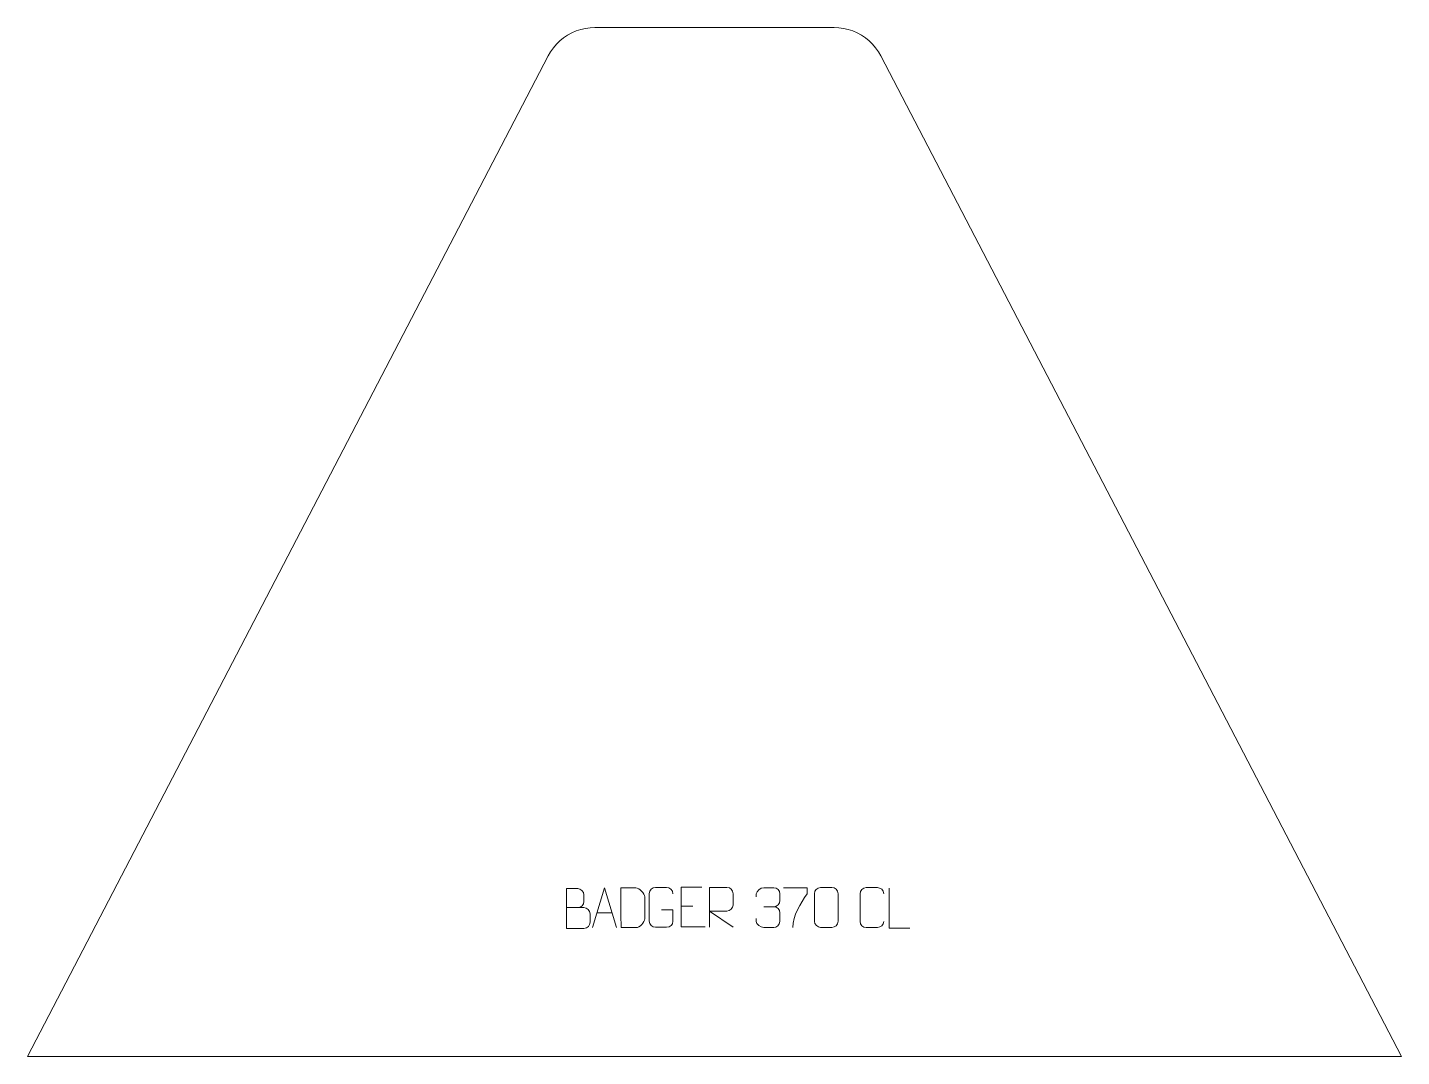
# Model space of a CAD drawing. Header units: millimetres. Extents: x -436 to 425, y 808 to 1453.
import ezdxf

# ---------------------------------------------------------------- set-up
doc = ezdxf.new("R2010")
doc.units = ezdxf.units.MM
doc.header["$MEASUREMENT"] = 0
doc.layers.add('layer 1', color=7, linetype='Continuous')

msp = doc.modelspace()

# ---------------------------------------------------------------- linework, layer by layer
at = {"layer": 'layer 1', "color": 242, "lineweight": 9}
msp.add_open_spline([(-80.7952, 1452.856), (-80.7952, 1452.856), (69.153, 1452.856), (69.153, 1452.856), (69.153, 1452.856), (69.153, 1452.856), (72.1484, 1452.7197), (72.1484, 1452.7197), (72.1484, 1452.7197), (72.1484, 1452.7197), (75.119, 1452.3134), (75.119, 1452.3134), (75.119, 1452.3134), (75.119, 1452.3134), (78.0414, 1451.6361), (78.0414, 1451.6361), (78.0414, 1451.6361), (78.0414, 1451.6361), (80.8899, 1450.6982), (80.8899, 1450.6982), (80.8899, 1450.6982), (80.8899, 1450.6982), (83.6399, 1449.5054), (83.6399, 1449.5054), (83.6399, 1449.5054), (83.6399, 1449.5054), (86.2716, 1448.0676), (86.2716, 1448.0676), (86.2716, 1448.0676), (86.2716, 1448.0676), (88.7618, 1446.3971), (88.7618, 1446.3971), (88.7618, 1446.3971), (88.7618, 1446.3971), (91.0909, 1444.5071), (91.0909, 1444.5071), (91.0909, 1444.5071), (91.0909, 1444.5071), (93.2376, 1442.4127), (93.2376, 1442.4127), (93.2376, 1442.4127), (93.2376, 1442.4127), (95.1856, 1440.1339), (95.1856, 1440.1339), (95.1856, 1440.1339), (95.1856, 1440.1339), (96.9179, 1437.685), (96.9179, 1437.685), (96.9179, 1437.685), (96.9179, 1437.685), (98.4217, 1435.091), (98.4217, 1435.091), (98.4217, 1435.091), (98.4217, 1435.091), (424.7533, 807.8574), (424.7533, 807.8574), (424.7533, 807.8574), (424.7533, 807.8574), (-436.3951, 807.8574), (-436.3951, 807.8574), (-436.3951, 807.8574), (-436.3951, 807.8574), (-110.0635, 1435.091), (-110.0635, 1435.091), (-110.0635, 1435.091), (-110.0635, 1435.091), (-108.5601, 1437.685), (-108.5601, 1437.685), (-108.5601, 1437.685), (-108.5601, 1437.685), (-106.8277, 1440.1339), (-106.8277, 1440.1339), (-106.8277, 1440.1339), (-106.8277, 1440.1339), (-104.8798, 1442.4127), (-104.8798, 1442.4127), (-104.8798, 1442.4127), (-104.8798, 1442.4127), (-102.7327, 1444.5071), (-102.7327, 1444.5071), (-102.7327, 1444.5071), (-102.7327, 1444.5071), (-100.4055, 1446.3971), (-100.4055, 1446.3971), (-100.4055, 1446.3971), (-100.4055, 1446.3971), (-97.9149, 1448.0676), (-97.9149, 1448.0676), (-97.9149, 1448.0676), (-97.9149, 1448.0676), (-95.2832, 1449.5054), (-95.2832, 1449.5054), (-95.2832, 1449.5054), (-95.2832, 1449.5054), (-92.5321, 1450.6982), (-92.5321, 1450.6982), (-92.5321, 1450.6982), (-92.5321, 1450.6982), (-89.6836, 1451.6361), (-89.6836, 1451.6361), (-89.6836, 1451.6361), (-89.6836, 1451.6361), (-86.7627, 1452.3134), (-86.7627, 1452.3134), (-86.7627, 1452.3134), (-86.7627, 1452.3134), (-83.7902, 1452.7197), (-83.7902, 1452.7197), (-83.7902, 1452.7197), (-83.7902, 1452.7197), (-80.7952, 1452.856), (-80.7952, 1452.856)], degree=3, knots=[0, 0, 0, 0, 0.03448276, 0.03448276, 0.03448276, 0.03448276, 0.06896552, 0.06896552, 0.06896552, 0.06896552, 0.10344828, 0.10344828, 0.10344828, 0.10344828, 0.13793103, 0.13793103, 0.13793103, 0.13793103, 0.17241379, 0.17241379, 0.17241379, 0.17241379, 0.20689655, 0.20689655, 0.20689655, 0.20689655, 0.24137931, 0.24137931, 0.24137931, 0.24137931, 0.27586207, 0.27586207, 0.27586207, 0.27586207, 0.31034483, 0.31034483, 0.31034483, 0.31034483, 0.34482759, 0.34482759, 0.34482759, 0.34482759, 0.37931034, 0.37931034, 0.37931034, 0.37931034, 0.4137931, 0.4137931, 0.4137931, 0.4137931, 0.44827586, 0.44827586, 0.44827586, 0.44827586, 0.48275862, 0.48275862, 0.48275862, 0.48275862, 0.51724138, 0.51724138, 0.51724138, 0.51724138, 0.55172414, 0.55172414, 0.55172414, 0.55172414, 0.5862069, 0.5862069, 0.5862069, 0.5862069, 0.62068966, 0.62068966, 0.62068966, 0.62068966, 0.65517241, 0.65517241, 0.65517241, 0.65517241, 0.68965517, 0.68965517, 0.68965517, 0.68965517, 0.72413793, 0.72413793, 0.72413793, 0.72413793, 0.75862069, 0.75862069, 0.75862069, 0.75862069, 0.79310345, 0.79310345, 0.79310345, 0.79310345, 0.82758621, 0.82758621, 0.82758621, 0.82758621, 0.86206897, 0.86206897, 0.86206897, 0.86206897, 0.89655172, 0.89655172, 0.89655172, 0.89655172, 0.93103448, 0.93103448, 0.93103448, 0.93103448, 1, 1, 1, 1], dxfattribs=at)
at = {"layer": 'layer 1', "color": 250, "lineweight": 9}
for points, knots in [([(-98.5621, 901.1639), (-94.9235, 901.1643), (-91.3364, 901.1643), (-87.697, 901.1639), (-87.697, 901.1639), (-85.7216, 901.1466), (-83.798, 899.4105), (-83.798, 897.3609), (-83.798, 897.3609), (-83.7984, 896.2323), (-83.7984, 893.1829), (-83.798, 892.054), (-83.798, 892.054), (-83.7804, 890.1961), (-85.3225, 888.1822), (-87.644, 888.1991), (-87.644, 888.1991), (-91.2838, 888.1995), (-94.9232, 888.1995), (-98.5621, 888.1991), (-98.5621, 888.1991), (-98.5621, 896.5174), (-98.5621, 904.8352), (-98.5621, 913.1527), (-98.5621, 913.1527), (-96.1884, 913.1527), (-93.8143, 913.1527), (-91.4401, 913.1527), (-91.4401, 913.1527), (-89.7593, 913.1703), (-87.6625, 911.2598), (-87.6448, 909.2974), (-87.6448, 909.2974), (-87.6452, 907.2313), (-87.6452, 907.0853), (-87.6448, 905.0188), (-87.6448, 905.0188), (-87.6275, 902.9527), (-89.482, 901.1466), (-91.492, 901.1639)], [0, 0, 0, 0, 0.09090909, 0.09090909, 0.09090909, 0.09090909, 0.18181818, 0.18181818, 0.18181818, 0.18181818, 0.27272727, 0.27272727, 0.27272727, 0.27272727, 0.36363636, 0.36363636, 0.36363636, 0.36363636, 0.45454545, 0.45454545, 0.45454545, 0.45454545, 0.54545455, 0.54545455, 0.54545455, 0.54545455, 0.63636364, 0.63636364, 0.63636364, 0.63636364, 0.72727273, 0.72727273, 0.72727273, 0.72727273, 0.81818182, 0.81818182, 0.81818182, 0.81818182, 1, 1, 1, 1]), ([(-82.1775, 888.6872), (-82.1775, 888.6872), (-74.8065, 913.6407), (-74.8065, 913.6407), (-74.8065, 913.6407), (-74.8065, 913.6407), (-67.2366, 888.6872), (-67.2366, 888.6872)], [0, 0, 0, 0, 0.33333333, 0.33333333, 0.33333333, 0.33333333, 1, 1, 1, 1]), ([(-64.4138, 888.7153), (-62.082, 888.7157), (-57.1318, 888.6917), (-54.8003, 888.6914), (-54.8003, 888.6914), (-52.8753, 888.586), (-49.5567, 892.1276), (-49.5679, 894.1449), (-49.5679, 894.1449), (-49.5683, 899.915), (-49.5683, 902.0847), (-49.5679, 907.854), (-49.5679, 907.854), (-49.5722, 909.9921), (-52.9467, 913.6522), (-55.0991, 913.6387), (-55.0991, 913.6387), (-57.4248, 913.6387), (-62.1491, 913.6387), (-64.4752, 913.6387), (-64.4752, 913.6387), (-64.4748, 907.8918), (-64.4135, 894.4626), (-64.4138, 888.7153)], [0, 0, 0, 0, 0.14285714, 0.14285714, 0.14285714, 0.14285714, 0.28571429, 0.28571429, 0.28571429, 0.28571429, 0.42857143, 0.42857143, 0.42857143, 0.42857143, 0.57142857, 0.57142857, 0.57142857, 0.57142857, 0.71428571, 0.71428571, 0.71428571, 0.71428571, 1, 1, 1, 1]), ([(-39.0165, 899.829), (-39.0165, 899.829), (-31.8484, 899.829), (-31.8484, 899.829), (-31.8484, 899.829), (-31.8484, 899.829), (-31.8484, 892.6609), (-31.8484, 892.6609), (-31.8484, 892.6609), (-31.9881, 890.3375), (-33.6653, 888.8579), (-35.8131, 888.8471), (-35.8131, 888.8471), (-38.1449, 888.8475), (-40.4769, 888.8475), (-42.8084, 888.8471), (-42.8084, 888.8471), (-44.7333, 888.7417), (-46.7055, 890.6262), (-46.6943, 892.6435), (-46.6943, 892.6435), (-46.6939, 898.4136), (-46.6939, 904.1833), (-46.6943, 909.9526), (-46.6943, 909.9526), (-46.6901, 912.0907), (-44.9433, 913.8099), (-42.791, 913.7965), (-42.791, 913.7965), (-40.4653, 913.7965), (-38.1392, 913.7965), (-35.8131, 913.7965), (-35.8131, 913.7965), (-33.8664, 913.8319), (-31.875, 912.3404), (-31.8484, 909.9027)], [0, 0, 0, 0, 0.1, 0.1, 0.1, 0.1, 0.2, 0.2, 0.2, 0.2, 0.3, 0.3, 0.3, 0.3, 0.4, 0.4, 0.4, 0.4, 0.5, 0.5, 0.5, 0.5, 0.6, 0.6, 0.6, 0.6, 0.7, 0.7, 0.7, 0.7, 0.8, 0.8, 0.8, 0.8, 1, 1, 1, 1]), ([(-13.7446, 914.0436), (-13.7446, 914.0436), (-26.6185, 914.0436), (-26.6185, 914.0436), (-26.6185, 914.0436), (-26.6185, 914.0436), (-26.6185, 889.09), (-26.6185, 889.09), (-26.6185, 889.09), (-26.6185, 889.09), (-11.7527, 889.09), (-11.7527, 889.09)], [0, 0, 0, 0, 0.25, 0.25, 0.25, 0.25, 0.5, 0.5, 0.5, 0.5, 1, 1, 1, 1]), ([(-8.8727, 888.8445), (-8.8727, 888.8445), (-8.8727, 913.798), (-8.8727, 913.798), (-8.8727, 913.798), (-5.2779, 913.798), (-1.6824, 913.798), (1.9128, 913.798), (1.9128, 913.798), (4.2381, 913.7603), (5.7954, 912.2703), (5.7913, 909.9039), (5.7913, 909.9039), (5.7909, 907.8684), (5.7909, 904.809), (5.7913, 902.773), (5.7913, 902.773), (5.7848, 900.8975), (3.9725, 898.9557), (1.963, 898.9366), (1.963, 898.9366), (1.963, 898.9366), (-8.8727, 898.9366), (-8.8727, 898.9366), (-8.8727, 898.9366), (-8.8727, 898.9366), (5.782, 888.8445), (5.782, 888.8445)], [0, 0, 0, 0, 0.125, 0.125, 0.125, 0.125, 0.25, 0.25, 0.25, 0.25, 0.375, 0.375, 0.375, 0.375, 0.5, 0.5, 0.5, 0.5, 0.625, 0.625, 0.625, 0.625, 0.75, 0.75, 0.75, 0.75, 1, 1, 1, 1]), ([(20.387, 907.9564), (20.387, 907.9564), (20.387, 909.8136), (20.387, 909.8136), (20.387, 909.8136), (20.3727, 911.5555), (23.0372, 913.6736), (25.0963, 913.6509), (25.0963, 913.6509), (27.1604, 913.6509), (29.2244, 913.6509), (31.2881, 913.6509), (31.2881, 913.6509), (33.4826, 913.6597), (35.0809, 911.8129), (35.1253, 909.9008), (35.1253, 909.9008), (35.1249, 908.4657), (35.1249, 907.0306), (35.1253, 905.5951), (35.1253, 905.5951), (35.0767, 903.9416), (33.4741, 901.7116), (31.2758, 901.7216), (31.2758, 901.7216), (33.4795, 901.7104), (35.0875, 899.9072), (35.1415, 897.8477), (35.1415, 897.8477), (35.1411, 896.063), (35.1411, 894.2783), (35.1415, 892.4932), (35.1415, 892.4932), (35.1516, 890.4318), (33.0967, 888.6687), (31.2758, 888.6768), (31.2758, 888.6768), (29.2105, 888.6771), (27.1453, 888.6771), (25.0797, 888.6768), (25.0797, 888.6768), (22.9111, 888.6883), (20.3801, 891.0885), (20.3615, 892.5503), (20.3615, 892.5503), (20.3615, 892.5503), (20.3615, 894.4589), (20.3615, 894.4589)], [0, 0, 0, 0, 0.07692308, 0.07692308, 0.07692308, 0.07692308, 0.15384615, 0.15384615, 0.15384615, 0.15384615, 0.23076923, 0.23076923, 0.23076923, 0.23076923, 0.30769231, 0.30769231, 0.30769231, 0.30769231, 0.38461538, 0.38461538, 0.38461538, 0.38461538, 0.46153846, 0.46153846, 0.46153846, 0.46153846, 0.53846154, 0.53846154, 0.53846154, 0.53846154, 0.61538462, 0.61538462, 0.61538462, 0.61538462, 0.69230769, 0.69230769, 0.69230769, 0.69230769, 0.76923077, 0.76923077, 0.76923077, 0.76923077, 0.84615385, 0.84615385, 0.84615385, 0.84615385, 1, 1, 1, 1]), ([(37.3436, 913.6432), (37.3436, 913.6432), (52.1597, 913.6432), (52.1597, 913.6432), (52.1597, 913.6432), (52.1594, 912.3936), (52.1594, 911.144), (52.1597, 909.8942), (52.1597, 909.8942), (48.1653, 903.8971), (43.2501, 896.0635), (43.2501, 888.6847)], [0, 0, 0, 0, 0.25, 0.25, 0.25, 0.25, 0.5, 0.5, 0.5, 0.5, 1, 1, 1, 1]), ([(60.6953, 913.7434), (63.021, 913.7434), (65.3471, 913.7434), (67.6732, 913.7434), (67.6732, 913.7434), (69.6198, 913.779), (71.6112, 912.2874), (71.6379, 909.8498), (71.6379, 909.8498), (71.6375, 904.1029), (71.6375, 898.3556), (71.6379, 892.6079), (71.6379, 892.6079), (71.4981, 890.2845), (69.8209, 888.8049), (67.6732, 888.7941), (67.6732, 888.7941), (65.3413, 888.7945), (63.0094, 888.7945), (60.6779, 888.7941), (60.6779, 888.7941), (58.7529, 888.6887), (56.7808, 890.5732), (56.792, 892.5905), (56.792, 892.5905), (56.7923, 898.3606), (56.7923, 904.1303), (56.792, 909.8996), (56.792, 909.8996), (56.7962, 912.0377), (58.5429, 913.7569), (60.6953, 913.7434)], [0, 0, 0, 0, 0.11111111, 0.11111111, 0.11111111, 0.11111111, 0.22222222, 0.22222222, 0.22222222, 0.22222222, 0.33333333, 0.33333333, 0.33333333, 0.33333333, 0.44444444, 0.44444444, 0.44444444, 0.44444444, 0.55555556, 0.55555556, 0.55555556, 0.55555556, 0.66666667, 0.66666667, 0.66666667, 0.66666667, 0.77777778, 0.77777778, 0.77777778, 0.77777778, 1, 1, 1, 1]), ([(100.2152, 892.5861), (100.0754, 890.2627), (98.3982, 888.7831), (96.2505, 888.7723), (96.2505, 888.7723), (93.9186, 888.7727), (91.5867, 888.7727), (89.2552, 888.7723), (89.2552, 888.7723), (87.3302, 888.6669), (85.3581, 890.5514), (85.3693, 892.5687), (85.3693, 892.5687), (85.3697, 898.3388), (85.3697, 904.1085), (85.3693, 909.8778), (85.3693, 909.8778), (85.3735, 912.0159), (87.1202, 913.7351), (89.2726, 913.7216), (89.2726, 913.7216), (91.5983, 913.7216), (93.9244, 913.7216), (96.2505, 913.7216), (96.2505, 913.7216), (98.1971, 913.7571), (100.1885, 912.2656), (100.2152, 909.828)], [0, 0, 0, 0, 0.125, 0.125, 0.125, 0.125, 0.25, 0.25, 0.25, 0.25, 0.375, 0.375, 0.375, 0.375, 0.5, 0.5, 0.5, 0.5, 0.625, 0.625, 0.625, 0.625, 0.75, 0.75, 0.75, 0.75, 1, 1, 1, 1]), ([(116.6293, 888.4105), (116.6293, 888.4105), (103.6802, 888.4105), (103.6802, 888.4105), (103.6802, 888.4105), (103.6802, 888.4105), (103.6802, 913.3641), (103.6802, 913.3641)], [0, 0, 0, 0, 0.33333333, 0.33333333, 0.33333333, 0.33333333, 1, 1, 1, 1])]:
    msp.add_open_spline(points, degree=3, knots=knots, dxfattribs=at)
for points in [[(-79.4549, 897.9366), (-79.4549, 897.9366), (-69.9592, 897.9366), (-69.9592, 897.9366)], [(-26.6185, 902.1639), (-26.6185, 902.1639), (-19.4504, 902.1639), (-19.4504, 902.1639)], [(25.0967, 901.7112), (25.0967, 901.7112), (31.2931, 901.7112), (31.2931, 901.7112)]]:
    msp.add_open_spline(points, degree=3, dxfattribs=at)

doc.saveas('drawing.dxf')
